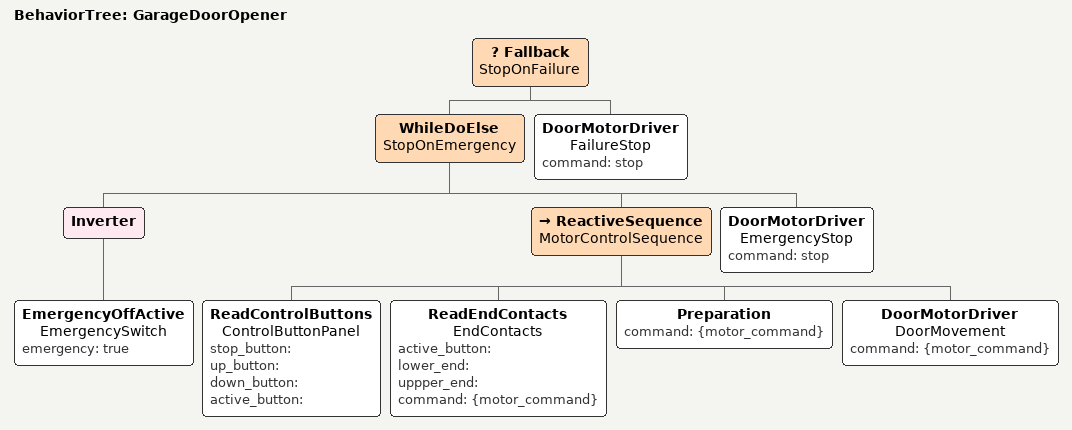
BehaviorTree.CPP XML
<?xml version="1.0" encoding="UTF-8"?>
<root BTCPP_format="4">
  <BehaviorTree ID="GarageDoorOpener">
    <Fallback name="StopOnFailure">
      <WhileDoElse name="StopOnEmergency">
        <Inverter>
          <EmergencyOffActive name="EmergencySwitch"
                              emergency="true"/>
        </Inverter>
        <ReactiveSequence name="MotorControlSequence">
          <ReadControlButtons name="ControlButtonPanel"
                              stop_button=""
                              up_button=""
                              down_button=""
                              active_button=""/>
          <ReadEndContacts name="EndContacts"
                           active_button=""
                           lower_end=""
                           uppper_end=""
                           command="{motor_command}"/>
          <Preparation command="{motor_command}"/>
          <DoorMotorDriver name="DoorMovement"
                           command="{motor_command}"/>
        </ReactiveSequence>
        <DoorMotorDriver name="EmergencyStop"
                         command="stop"/>
      </WhileDoElse>
      <DoorMotorDriver name="FailureStop"
                       command="stop"/>
    </Fallback>
  </BehaviorTree>

</root>
